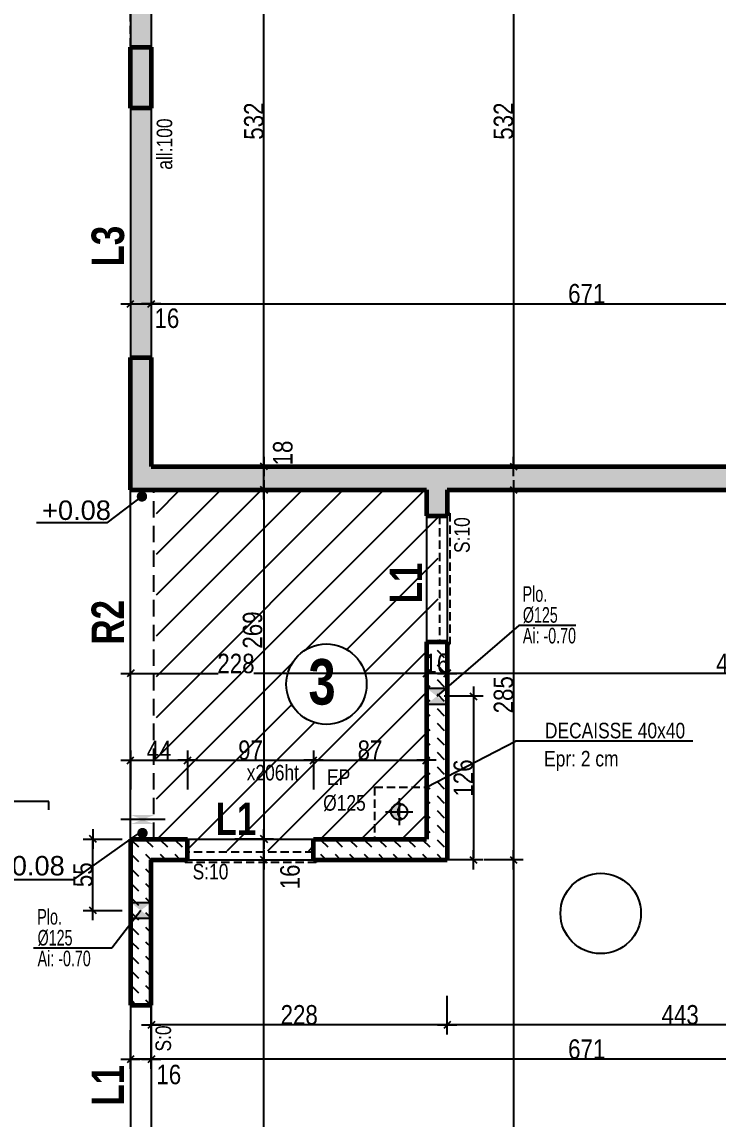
# Model space of a CAD drawing. Header units: centimetres. Extents: x 38820 to 82487, y -36363 to -12804.
# Drawn here: x 49108 to 49644, y -22449 to -21604 of the extents above; entities that cross this region are included whole.
import ezdxf
from ezdxf.enums import TextEntityAlignment as Align

# ---------------------------------------------------------------- set-up
doc = ezdxf.new("R2010")
doc.units = ezdxf.units.CM
doc.header["$LTSCALE"] = 0.5
doc.linetypes.add('CACHEX2', pattern=[19.05, 12.7, -6.35])
doc.layers.get('DEFPOINTS').update_dxf_attribs({"linetype": 'CONTINUOUS'})
for name, color, linetype in [('01_cote_gen', 4, 'CONTINUOUS'), ('01_linteaux', 2, 'CONTINUOUS'), ('01_murs_sup', 2, 'CACHEX2'), ('01_poch_BN', 9, 'CONTINUOUS'), ('01_resv', 32, 'CONTINUOUS'), ('01_texte', 230, 'CONTINUOUS'), ('AA_COTES', 2, 'CONTINUOUS')]:
    doc.layers.add(name, color=color, linetype=linetype)
doc.layers.add('01_murs_coup', color=5, linetype='CONTINUOUS', lineweight=60)
doc.styles.add('ARIAL', font='arial.ttf')
doc.styles.add('Arial Narrow', font='ARIALN.TTF')
doc.styles.add('impact', font='impact.ttf')
doc.styles.add('MATTE_TXT', font='arial.ttf')
doc.styles.add('STYLE2', font='ARIALN.TTF')
doc.dimstyles.new('JB50', dxfattribs={"dimscale": 0.1, "dimtxt": 150, "dimasz": 15, "dimexe": 0.1, "dimexo": 0.1, "dimgap": 0.09, "dimtad": 1, "dimdec": 1, "dimdsep": 46, "dimtxsty": 'STYLE2', "dimblk1": 'BOND_G', "dimblk2": 'BOND_D', "dimsah": 1, "dimcen": 1.5, "dimdle": 0.01, "dimse1": 1, "dimse2": 1, "dimclrd": 4, "dimclre": 2, "dimclrt": 6, "dimazin": 2, "dimtfac": 2.333333, "dimtdec": 1, "dimtix": 1, "dimtmove": 2, "dimatfit": 3, "dimldrblk": 'BOND_G', "dimfxl": 1, "dimtolj": 1, "dimtzin": 0, "dimarcsym": 0})

# ---------------------------------------------------------------- blocks, each defined once
blk = doc.blocks.new('BOND_G')
at = {"layer": 'AA_COTES', "color": 0}
for p, q in [((0, -5), (0, 15)), ((5, 0), (-5, 0)), ((1.77, 1.77), (-1.77, -1.77))]:
    blk.add_line(p, q, dxfattribs=at)
blk = doc.blocks.new('BOND_D')
at = {"layer": 'AA_COTES', "color": 0}
for p, q in [((5, 0), (-5, 0)), ((-1.77, -1.77), (1.77, 1.77)), ((0, 5), (0, -15))]:
    blk.add_line(p, q, dxfattribs=at)
blk = doc.blocks.new('*D1523')
at = {"layer": '01_cote_gen', "color": 4, "lineweight": -2, "transparency": 16777216}
blk.add_line((49877.14, -22402.95), (49209.11, -22402.95), dxfattribs=at)
at = {"layer": 'DEFPOINTS', "color": 0}
for p in [(49207.61, -22393.7), (49878.64, -22393.7), (49207.61, -22402.95)]:
    blk.add_point(p, dxfattribs=at)
at = {"layer": '01_cote_gen', "color": 4, "lineweight": -2, "transparency": 16777216, "xscale": 1.5, "yscale": 1.5, "zscale": 1.5, "rotation": 180}
blk.add_blockref('BOND_D', (49207.61, -22402.95), dxfattribs=at)
at = {"layer": '01_cote_gen', "color": 4, "lineweight": -2, "transparency": 16777216, "xscale": 1.5, "yscale": 1.5, "zscale": 1.5}
blk.add_blockref('BOND_G', (49878.64, -22402.95), dxfattribs=at)
at = {"layer": '01_cote_gen', "color": 6, "transparency": 16777216, "insert": (49543.12, -22395.28), "char_height": 15, "attachment_point": 5, "style": 'STYLE2'}
blk.add_mtext('\\A1;671', dxfattribs=at)
blk = doc.blocks.new('*D1524')
at = {"layer": '01_cote_gen', "color": 4, "lineweight": -2, "transparency": 16777216}
blk.add_line((49206.11, -22402.95), (49193.11, -22402.95), dxfattribs=at)
at = {"layer": 'DEFPOINTS', "color": 0}
for p in [(49191.61, -22402.95), (49191.61, -22423.08), (49207.61, -22423.08)]:
    blk.add_point(p, dxfattribs=at)
at = {"layer": '01_cote_gen', "color": 4, "lineweight": -2, "transparency": 16777216, "xscale": 1.5, "yscale": 1.5, "zscale": 1.5, "rotation": 180}
blk.add_blockref('BOND_D', (49191.61, -22402.95), dxfattribs=at)
at = {"layer": '01_cote_gen', "color": 4, "lineweight": -2, "transparency": 16777216, "xscale": 1.5, "yscale": 1.5, "zscale": 1.5}
blk.add_blockref('BOND_G', (49207.61, -22402.95), dxfattribs=at)
at = {"layer": '01_cote_gen', "color": 6, "transparency": 16777216, "insert": (49221.12, -22414.82), "char_height": 15, "attachment_point": 5, "style": 'STYLE2'}
blk.add_mtext('\\A1;16', dxfattribs=at)
blk = doc.blocks.new('*D1349')
at = {"layer": '01_cote_gen', "color": 4, "lineweight": -2, "transparency": 16777216}
blk.add_line((49294.39, -21962.82), (49294.39, -21947.82), dxfattribs=at)
at = {"layer": 'DEFPOINTS', "color": 0}
for p in [(49294.39, -21946.32), (49362.01, -21946.32), (49362.01, -21964.32)]:
    blk.add_point(p, dxfattribs=at)
at = {"layer": '01_cote_gen', "color": 4, "lineweight": -2, "transparency": 16777216, "xscale": 1.5, "yscale": 1.5, "zscale": 1.5}
for name, p, rotation in [('BOND_D', (49294.39, -21946.32), 90), ('BOND_G', (49294.39, -21964.32), 270)]:
    blk.add_blockref(name, p, dxfattribs=dict(at, rotation=rotation))
at = {"layer": '01_cote_gen', "color": 6, "transparency": 16777216, "insert": (49309.04, -21935.97), "char_height": 15, "attachment_point": 5, "rotation": 90, "style": 'STYLE2'}
blk.add_mtext('\\A1;18', dxfattribs=at)
blk = doc.blocks.new('*D1350')
at = {"layer": '01_cote_gen', "color": 4, "lineweight": -2, "transparency": 16777216}
blk.add_line((49294.39, -21944.82), (49294.39, -21415.82), dxfattribs=at)
at = {"layer": 'DEFPOINTS', "color": 0}
for p in [(49294.39, -21414.32), (49353.18, -21414.32), (49353.18, -21946.32)]:
    blk.add_point(p, dxfattribs=at)
at = {"layer": '01_cote_gen', "color": 4, "lineweight": -2, "transparency": 16777216, "xscale": 1.5, "yscale": 1.5, "zscale": 1.5}
for name, p, rotation in [('BOND_D', (49294.39, -21414.32), 90), ('BOND_G', (49294.39, -21946.32), 270)]:
    blk.add_blockref(name, p, dxfattribs=dict(at, rotation=rotation))
at = {"layer": '01_cote_gen', "color": 6, "transparency": 16777216, "insert": (49286.72, -21680.32), "char_height": 15, "attachment_point": 5, "rotation": 90, "style": 'STYLE2'}
blk.add_mtext('\\A1;532', dxfattribs=at)
blk = doc.blocks.new('*D1364')
at = {"layer": '01_cote_gen', "color": 4, "lineweight": -2, "transparency": 16777216}
blk.add_line((49193.11, -21821.02), (49206.11, -21821.02), dxfattribs=at)
at = {"layer": 'DEFPOINTS', "color": 0}
for p in [(49191.61, -21816.99), (49207.61, -21816.99), (49207.61, -21821.02)]:
    blk.add_point(p, dxfattribs=at)
at = {"layer": '01_cote_gen', "color": 4, "lineweight": -2, "transparency": 16777216, "xscale": 1.5, "yscale": 1.5, "zscale": 1.5, "rotation": 180}
blk.add_blockref('BOND_G', (49191.61, -21821.02), dxfattribs=at)
at = {"layer": '01_cote_gen', "color": 4, "lineweight": -2, "transparency": 16777216, "xscale": 1.5, "yscale": 1.5, "zscale": 1.5}
blk.add_blockref('BOND_D', (49207.61, -21821.02), dxfattribs=at)
at = {"layer": '01_cote_gen', "color": 6, "transparency": 16777216, "insert": (49219.66, -21832.25), "char_height": 15, "attachment_point": 5, "style": 'STYLE2'}
blk.add_mtext('\\A1;16', dxfattribs=at)
blk = doc.blocks.new('*D1365')
at = {"layer": '01_cote_gen', "color": 4, "lineweight": -2, "transparency": 16777216}
blk.add_line((49209.11, -21821.02), (49877.12, -21821.02), dxfattribs=at)
at = {"layer": 'DEFPOINTS', "color": 0}
for p in [(49878.62, -21821.02), (49878.62, -21825.2), (49207.61, -21858.49)]:
    blk.add_point(p, dxfattribs=at)
at = {"layer": '01_cote_gen', "color": 4, "lineweight": -2, "transparency": 16777216, "xscale": 1.5, "yscale": 1.5, "zscale": 1.5, "rotation": 180}
blk.add_blockref('BOND_G', (49207.61, -21821.02), dxfattribs=at)
at = {"layer": '01_cote_gen', "color": 4, "lineweight": -2, "transparency": 16777216, "xscale": 1.5, "yscale": 1.5, "zscale": 1.5}
blk.add_blockref('BOND_D', (49878.62, -21821.02), dxfattribs=at)
at = {"layer": '01_cote_gen', "color": 6, "transparency": 16777216, "insert": (49543.12, -21813.36), "char_height": 15, "attachment_point": 5, "style": 'STYLE2'}
blk.add_mtext('\\A1;671', dxfattribs=at)
blk = doc.blocks.new('*D1379')
at = {"layer": '01_cote_gen', "color": 4, "lineweight": -2, "ltscale": 2, "transparency": 16777216}
blk.add_line((48803.63, -21962.82), (48803.63, -21399.82), dxfattribs=at)
at = {"layer": 'DEFPOINTS', "color": 0, "ltscale": 2}
for p in [(48803.63, -21398.32), (49235.62, -21398.32), (49231.32, -21964.32)]:
    blk.add_point(p, dxfattribs=at)
at = {"layer": '01_cote_gen', "color": 4, "lineweight": -2, "ltscale": 2, "transparency": 16777216, "xscale": 1.5, "yscale": 1.5, "zscale": 1.5}
for name, p, rotation in [('BOND_D', (48803.63, -21398.32), 90), ('BOND_G', (48803.63, -21964.32), 270)]:
    blk.add_blockref(name, p, dxfattribs=dict(at, rotation=rotation))
at = {"layer": '01_cote_gen', "color": 6, "ltscale": 2, "transparency": 16777216, "insert": (48795.96, -21681.32), "char_height": 15, "attachment_point": 5, "rotation": 90, "style": 'STYLE2'}
blk.add_mtext('\\A1;566', dxfattribs=at)
blk = doc.blocks.new('*D1380')
at = {"layer": '01_cote_gen', "color": 4, "lineweight": -2, "ltscale": 2, "transparency": 16777216}
blk.add_line((48803.63, -22231.82), (48803.63, -21965.82), dxfattribs=at)
at = {"layer": 'DEFPOINTS', "color": 0, "ltscale": 2}
for p in [(48803.63, -21964.32), (49250.92, -21964.32), (49250.92, -22233.32)]:
    blk.add_point(p, dxfattribs=at)
at = {"layer": '01_cote_gen', "color": 4, "lineweight": -2, "ltscale": 2, "transparency": 16777216, "xscale": 1.5, "yscale": 1.5, "zscale": 1.5}
for name, p, rotation in [('BOND_D', (48803.63, -21964.32), 90), ('BOND_G', (48803.63, -22233.32), 270)]:
    blk.add_blockref(name, p, dxfattribs=dict(at, rotation=rotation))
at = {"layer": '01_cote_gen', "color": 6, "ltscale": 2, "transparency": 16777216, "insert": (48795.96, -22098.82), "char_height": 15, "attachment_point": 5, "rotation": 90, "style": 'STYLE2'}
blk.add_mtext('\\A1;269', dxfattribs=at)
blk = doc.blocks.new('*D1381')
at = {"layer": '01_cote_gen', "color": 4, "lineweight": -2, "ltscale": 2, "transparency": 16777216}
blk.add_line((48803.63, -22792.82), (48803.63, -22234.82), dxfattribs=at)
at = {"layer": 'DEFPOINTS', "color": 0, "ltscale": 2}
for p in [(48803.63, -22233.32), (49305.61, -22233.32), (49191.61, -22794.32)]:
    blk.add_point(p, dxfattribs=at)
at = {"layer": '01_cote_gen', "color": 4, "lineweight": -2, "ltscale": 2, "transparency": 16777216, "xscale": 1.5, "yscale": 1.5, "zscale": 1.5}
for name, p, rotation in [('BOND_D', (48803.63, -22233.32), 90), ('BOND_G', (48803.63, -22794.32), 270)]:
    blk.add_blockref(name, p, dxfattribs=dict(at, rotation=rotation))
at = {"layer": '01_cote_gen', "color": 6, "ltscale": 2, "transparency": 16777216, "insert": (48795.96, -22513.82), "char_height": 15, "attachment_point": 5, "rotation": 90, "style": 'STYLE2'}
blk.add_mtext('\\A1;561', dxfattribs=at)
blk = doc.blocks.new('*D1382')
at = {"layer": '01_cote_gen', "color": 4, "lineweight": -2, "ltscale": 2, "transparency": 16777216}
blk.add_line((48833.83, -21962.82), (48833.83, -21863.82), dxfattribs=at)
at = {"layer": 'DEFPOINTS', "color": 0, "ltscale": 2}
for p in [(48833.83, -21862.32), (49191.61, -21862.32), (49191.61, -21964.32)]:
    blk.add_point(p, dxfattribs=at)
at = {"layer": '01_cote_gen', "color": 4, "lineweight": -2, "ltscale": 2, "transparency": 16777216, "xscale": 1.5, "yscale": 1.5, "zscale": 1.5}
for name, p, rotation in [('BOND_D', (48833.83, -21862.32), 90), ('BOND_G', (48833.83, -21964.32), 270)]:
    blk.add_blockref(name, p, dxfattribs=dict(at, rotation=rotation))
at = {"layer": '01_cote_gen', "color": 6, "ltscale": 2, "transparency": 16777216, "insert": (48826.16, -21913.32), "char_height": 15, "attachment_point": 5, "rotation": 90, "style": 'STYLE2'}
blk.add_mtext('\\A1;102', dxfattribs=at)
blk = doc.blocks.new('*D1384')
at = {"layer": '01_cote_gen', "color": 4, "lineweight": -2, "ltscale": 2, "transparency": 16777216}
blk.add_line((48833.83, -21982.82), (48833.83, -21965.82), dxfattribs=at)
at = {"layer": 'DEFPOINTS', "color": 0, "ltscale": 2}
for p in [(48833.83, -21964.32), (49419.61, -21964.32), (49419.61, -21984.32)]:
    blk.add_point(p, dxfattribs=at)
at = {"layer": '01_cote_gen', "color": 4, "lineweight": -2, "ltscale": 2, "transparency": 16777216, "xscale": 1.5, "yscale": 1.5, "zscale": 1.5}
for name, p, rotation in [('BOND_D', (48833.83, -21964.32), 90), ('BOND_G', (48833.83, -21984.32), 270)]:
    blk.add_blockref(name, p, dxfattribs=dict(at, rotation=rotation))
at = {"layer": '01_cote_gen', "color": 6, "ltscale": 2, "transparency": 16777216, "insert": (48826.16, -21974.32), "char_height": 15, "attachment_point": 5, "rotation": 90, "style": 'STYLE2'}
blk.add_mtext('\\A1;20', dxfattribs=at)
blk = doc.blocks.new('*D1385')
at = {"layer": '01_cote_gen', "color": 4, "lineweight": -2, "ltscale": 2, "transparency": 16777216}
blk.add_line((48833.83, -22231.82), (48833.83, -22082.82), dxfattribs=at)
at = {"layer": 'DEFPOINTS', "color": 0, "ltscale": 2}
for p in [(48833.83, -22081.32), (49419.61, -22081.32), (49419.61, -22233.32)]:
    blk.add_point(p, dxfattribs=at)
at = {"layer": '01_cote_gen', "color": 4, "lineweight": -2, "ltscale": 2, "transparency": 16777216, "xscale": 1.5, "yscale": 1.5, "zscale": 1.5}
for name, p, rotation in [('BOND_D', (48833.83, -22081.32), 90), ('BOND_G', (48833.83, -22233.32), 270)]:
    blk.add_blockref(name, p, dxfattribs=dict(at, rotation=rotation))
at = {"layer": '01_cote_gen', "color": 6, "ltscale": 2, "transparency": 16777216, "insert": (48826.16, -22157.32), "char_height": 15, "attachment_point": 5, "rotation": 90, "style": 'STYLE2'}
blk.add_mtext('\\A1;152', dxfattribs=at)
blk = doc.blocks.new('*D1386')
at = {"layer": '01_cote_gen', "color": 4, "lineweight": -2, "ltscale": 2, "transparency": 16777216}
blk.add_line((48833.83, -22079.82), (48833.83, -21985.82), dxfattribs=at)
at = {"layer": 'DEFPOINTS', "color": 0, "ltscale": 2}
for p in [(48833.83, -21984.32), (49419.61, -21984.32), (49419.61, -22081.32)]:
    blk.add_point(p, dxfattribs=at)
at = {"layer": '01_cote_gen', "color": 4, "lineweight": -2, "ltscale": 2, "transparency": 16777216, "xscale": 1.5, "yscale": 1.5, "zscale": 1.5}
for name, p, rotation in [('BOND_D', (48833.83, -21984.32), 90), ('BOND_G', (48833.83, -22081.32), 270)]:
    blk.add_blockref(name, p, dxfattribs=dict(at, rotation=rotation))
at = {"layer": '01_cote_gen', "color": 6, "ltscale": 2, "transparency": 16777216, "insert": (48826.16, -22032.82), "char_height": 15, "attachment_point": 5, "rotation": 90, "style": 'STYLE2'}
blk.add_mtext('\\A1;97', dxfattribs=at)
blk = doc.blocks.new('*D1387')
at = {"layer": '01_cote_gen', "color": 4, "lineweight": -2, "ltscale": 2, "transparency": 16777216}
blk.add_line((48833.83, -22359.82), (48833.83, -22234.82), dxfattribs=at)
at = {"layer": 'DEFPOINTS', "color": 0, "ltscale": 2}
for p in [(48833.83, -22233.32), (49191.61, -22233.32), (49207.61, -22361.32)]:
    blk.add_point(p, dxfattribs=at)
at = {"layer": '01_cote_gen', "color": 4, "lineweight": -2, "ltscale": 2, "transparency": 16777216, "xscale": 1.5, "yscale": 1.5, "zscale": 1.5}
for name, p, rotation in [('BOND_D', (48833.83, -22233.32), 90), ('BOND_G', (48833.83, -22361.32), 270)]:
    blk.add_blockref(name, p, dxfattribs=dict(at, rotation=rotation))
at = {"layer": '01_cote_gen', "color": 6, "ltscale": 2, "transparency": 16777216, "insert": (48826.16, -22297.32), "char_height": 15, "attachment_point": 5, "rotation": 90, "style": 'STYLE2'}
blk.add_mtext('\\A1;128', dxfattribs=at)
blk = doc.blocks.new('*D1388')
at = {"layer": '01_cote_gen', "color": 4, "lineweight": -2, "ltscale": 2, "transparency": 16777216}
blk.add_line((48833.83, -22456.82), (48833.83, -22362.82), dxfattribs=at)
at = {"layer": 'DEFPOINTS', "color": 0, "ltscale": 2}
for p in [(48833.83, -22361.32), (49207.61, -22361.32), (49207.61, -22458.32)]:
    blk.add_point(p, dxfattribs=at)
at = {"layer": '01_cote_gen', "color": 4, "lineweight": -2, "ltscale": 2, "transparency": 16777216, "xscale": 1.5, "yscale": 1.5, "zscale": 1.5}
for name, p, rotation in [('BOND_D', (48833.83, -22361.32), 90), ('BOND_G', (48833.83, -22458.32), 270)]:
    blk.add_blockref(name, p, dxfattribs=dict(at, rotation=rotation))
at = {"layer": '01_cote_gen', "color": 6, "ltscale": 2, "transparency": 16777216, "insert": (48826.16, -22409.82), "char_height": 15, "attachment_point": 5, "rotation": 90, "style": 'STYLE2'}
blk.add_mtext('\\A1;97', dxfattribs=at)
blk = doc.blocks.new('*D1392')
at = {"layer": '01_cote_gen', "color": 4, "lineweight": -2, "ltscale": 2, "transparency": 16777216}
blk.add_line((49193.11, -22172.63), (49234.12, -22172.63), dxfattribs=at)
at = {"layer": 'DEFPOINTS', "color": 0, "ltscale": 2}
for p in [(49235.62, -22172.63), (49191.61, -22233.32), (49235.62, -22233.32)]:
    blk.add_point(p, dxfattribs=at)
at = {"layer": '01_cote_gen', "color": 4, "lineweight": -2, "ltscale": 2, "transparency": 16777216, "xscale": 1.5, "yscale": 1.5, "zscale": 1.5, "rotation": 180}
blk.add_blockref('BOND_G', (49191.61, -22172.63), dxfattribs=at)
at = {"layer": '01_cote_gen', "color": 4, "lineweight": -2, "ltscale": 2, "transparency": 16777216, "xscale": 1.5, "yscale": 1.5, "zscale": 1.5}
blk.add_blockref('BOND_D', (49235.62, -22172.63), dxfattribs=at)
at = {"layer": '01_cote_gen', "color": 6, "ltscale": 2, "transparency": 16777216, "insert": (49213.62, -22165.13), "char_height": 15, "attachment_point": 5, "style": 'STYLE2'}
blk.add_mtext('\\A1;44', dxfattribs=at)
blk = doc.blocks.new('*D1393')
at = {"layer": '01_cote_gen', "color": 4, "lineweight": -2, "ltscale": 2, "transparency": 16777216}
blk.add_line((49237.12, -22172.63), (49331.12, -22172.63), dxfattribs=at)
at = {"layer": 'DEFPOINTS', "color": 0, "ltscale": 2}
for p in [(49332.62, -22172.63), (49235.62, -22180.13), (49332.62, -22233.32)]:
    blk.add_point(p, dxfattribs=at)
at = {"layer": '01_cote_gen', "color": 4, "lineweight": -2, "ltscale": 2, "transparency": 16777216, "xscale": 1.5, "yscale": 1.5, "zscale": 1.5, "rotation": 180}
blk.add_blockref('BOND_G', (49235.62, -22172.63), dxfattribs=at)
at = {"layer": '01_cote_gen', "color": 4, "lineweight": -2, "ltscale": 2, "transparency": 16777216, "xscale": 1.5, "yscale": 1.5, "zscale": 1.5}
blk.add_blockref('BOND_D', (49332.62, -22172.63), dxfattribs=at)
at = {"layer": '01_cote_gen', "color": 6, "ltscale": 2, "transparency": 16777216, "insert": (49284.12, -22164.97), "char_height": 15, "attachment_point": 5, "style": 'STYLE2'}
blk.add_mtext('\\A1;97', dxfattribs=at)
blk = doc.blocks.new('*D1394')
at = {"layer": '01_cote_gen', "color": 4, "lineweight": -2, "ltscale": 2, "transparency": 16777216}
blk.add_line((49334.12, -22172.63), (49418.11, -22172.63), dxfattribs=at)
at = {"layer": 'DEFPOINTS', "color": 0, "ltscale": 2}
for p in [(49419.61, -22172.63), (49419.61, -22179.7), (49332.62, -22188.06)]:
    blk.add_point(p, dxfattribs=at)
at = {"layer": '01_cote_gen', "color": 4, "lineweight": -2, "ltscale": 2, "transparency": 16777216, "xscale": 1.5, "yscale": 1.5, "zscale": 1.5, "rotation": 180}
blk.add_blockref('BOND_G', (49332.62, -22172.63), dxfattribs=at)
at = {"layer": '01_cote_gen', "color": 4, "lineweight": -2, "ltscale": 2, "transparency": 16777216, "xscale": 1.5, "yscale": 1.5, "zscale": 1.5}
blk.add_blockref('BOND_D', (49419.61, -22172.63), dxfattribs=at)
at = {"layer": '01_cote_gen', "color": 6, "ltscale": 2, "transparency": 16777216, "insert": (49376.12, -22164.97), "char_height": 15, "attachment_point": 5, "style": 'STYLE2'}
blk.add_mtext('\\A1;87', dxfattribs=at)
blk = doc.blocks.new('*D1395')
at = {"layer": '01_cote_gen', "color": 4, "lineweight": -2, "ltscale": 2, "transparency": 16777216}
blk.add_line((49877.15, -22105.73), (49437.11, -22105.73), dxfattribs=at)
at = {"layer": 'DEFPOINTS', "color": 0, "ltscale": 2}
for p in [(49878.65, -22065.5), (49435.61, -22104.56), (49435.61, -22105.73)]:
    blk.add_point(p, dxfattribs=at)
at = {"layer": '01_cote_gen', "color": 4, "lineweight": -2, "ltscale": 2, "transparency": 16777216, "xscale": 1.5, "yscale": 1.5, "zscale": 1.5, "rotation": 180}
blk.add_blockref('BOND_D', (49435.61, -22105.73), dxfattribs=at)
at = {"layer": '01_cote_gen', "color": 4, "lineweight": -2, "ltscale": 2, "transparency": 16777216, "xscale": 1.5, "yscale": 1.5, "zscale": 1.5}
blk.add_blockref('BOND_G', (49878.65, -22105.73), dxfattribs=at)
at = {"layer": '01_cote_gen', "color": 6, "ltscale": 2, "transparency": 16777216, "insert": (49657.13, -22098.06), "char_height": 15, "attachment_point": 5, "style": 'STYLE2'}
blk.add_mtext('\\A1;443', dxfattribs=at)
blk = doc.blocks.new('*D1396')
at = {"layer": '01_cote_gen', "color": 4, "lineweight": -2, "ltscale": 2, "transparency": 16777216}
for p, q in [((49418.14, -22105.73), (49416.64, -22105.73)), ((49435.64, -22105.73), (49419.64, -22105.73)), ((49437.14, -22105.73), (49438.64, -22105.73))]:
    blk.add_line(p, q, dxfattribs=at)
at = {"layer": 'DEFPOINTS', "color": 0, "ltscale": 2}
for p in [(49419.64, -22105.73), (49419.64, -22120.91), (49435.64, -22131.19)]:
    blk.add_point(p, dxfattribs=at)
at = {"layer": '01_cote_gen', "color": 4, "lineweight": -2, "ltscale": 2, "transparency": 16777216, "xscale": 1.5, "yscale": 1.5, "zscale": 1.5}
blk.add_blockref('BOND_D', (49419.64, -22105.73), dxfattribs=at)
at = {"layer": '01_cote_gen', "color": 4, "lineweight": -2, "ltscale": 2, "transparency": 16777216, "xscale": 1.5, "yscale": 1.5, "zscale": 1.5, "rotation": 180}
blk.add_blockref('BOND_G', (49435.64, -22105.73), dxfattribs=at)
at = {"layer": '01_cote_gen', "color": 6, "ltscale": 2, "transparency": 16777216, "insert": (49427.64, -22098.06), "char_height": 15, "attachment_point": 5, "style": 'STYLE2'}
blk.add_mtext('\\A1;16', dxfattribs=at)
blk = doc.blocks.new('*D1397')
at = {"layer": '01_cote_gen', "color": 4, "lineweight": -2, "ltscale": 2, "transparency": 16777216}
for p, q in [((49193.21, -22105.73), (49259.16, -22105.73)), ((49418.25, -22105.73), (49286.59, -22105.73))]:
    blk.add_line(p, q, dxfattribs=at)
at = {"layer": 'DEFPOINTS', "color": 0, "ltscale": 2}
for p in [(49191.71, -22105.73), (49191.71, -22113.23), (49419.75, -22128.13)]:
    blk.add_point(p, dxfattribs=at)
at = {"layer": '01_cote_gen', "color": 4, "lineweight": -2, "ltscale": 2, "transparency": 16777216, "xscale": 1.5, "yscale": 1.5, "zscale": 1.5, "rotation": 180}
blk.add_blockref('BOND_D', (49191.71, -22105.73), dxfattribs=at)
at = {"layer": '01_cote_gen', "color": 4, "lineweight": -2, "ltscale": 2, "transparency": 16777216, "xscale": 1.5, "yscale": 1.5, "zscale": 1.5}
blk.add_blockref('BOND_G', (49419.75, -22105.73), dxfattribs=at)
at = {"layer": '01_cote_gen', "color": 6, "ltscale": 2, "transparency": 16777216, "insert": (49272.88, -22098.19), "char_height": 15, "attachment_point": 5, "style": 'STYLE2'}
blk.add_mtext('\\A1;228', dxfattribs=at)
blk = doc.blocks.new('*D1405')
at = {"layer": '01_cote_gen', "color": 4, "lineweight": -2, "ltscale": 2, "transparency": 16777216}
blk.add_line((49486.72, -21415.82), (49486.72, -21944.82), dxfattribs=at)
at = {"layer": 'DEFPOINTS', "color": 0, "ltscale": 2}
for p in [(49435.61, -21414.32), (49463.62, -21946.32), (49486.72, -21946.32)]:
    blk.add_point(p, dxfattribs=at)
at = {"layer": '01_cote_gen', "color": 4, "lineweight": -2, "ltscale": 2, "transparency": 16777216, "xscale": 1.5, "yscale": 1.5, "zscale": 1.5}
for name, p, rotation in [('BOND_G', (49486.72, -21414.32), 90), ('BOND_D', (49486.72, -21946.32), 270)]:
    blk.add_blockref(name, p, dxfattribs=dict(at, rotation=rotation))
at = {"layer": '01_cote_gen', "color": 6, "ltscale": 2, "transparency": 16777216, "insert": (49479.05, -21680.32), "char_height": 15, "attachment_point": 5, "rotation": 90, "style": 'STYLE2'}
blk.add_mtext('\\A1;532', dxfattribs=at)
blk = doc.blocks.new('*D1406')
at = {"layer": '01_cote_gen', "color": 4, "lineweight": -2, "ltscale": 2, "transparency": 16777216}
blk.add_line((49486.72, -21965.82), (49486.72, -22247.82), dxfattribs=at)
at = {"layer": 'DEFPOINTS', "color": 0, "ltscale": 2}
for p in [(49519.81, -21964.32), (49435.61, -22249.32), (49486.72, -22249.32)]:
    blk.add_point(p, dxfattribs=at)
at = {"layer": '01_cote_gen', "color": 4, "lineweight": -2, "ltscale": 2, "transparency": 16777216, "xscale": 1.5, "yscale": 1.5, "zscale": 1.5}
for name, p, rotation in [('BOND_G', (49486.72, -21964.32), 90), ('BOND_D', (49486.72, -22249.32), 270)]:
    blk.add_blockref(name, p, dxfattribs=dict(at, rotation=rotation))
at = {"layer": '01_cote_gen', "color": 6, "ltscale": 2, "transparency": 16777216, "insert": (49479.05, -22122.19), "char_height": 15, "attachment_point": 5, "rotation": 90, "style": 'STYLE2'}
blk.add_mtext('\\A1;285', dxfattribs=at)
blk = doc.blocks.new('*D1407')
at = {"layer": '01_cote_gen', "color": 4, "lineweight": -2, "ltscale": 2, "transparency": 16777216}
blk.add_line((49486.72, -22250.82), (49486.72, -22774.85), dxfattribs=at)
at = {"layer": 'DEFPOINTS', "color": 0, "ltscale": 2}
for p in [(49435.61, -22249.32), (49449.1, -22776.35), (49486.72, -22776.35)]:
    blk.add_point(p, dxfattribs=at)
at = {"layer": '01_cote_gen', "color": 4, "lineweight": -2, "ltscale": 2, "transparency": 16777216, "xscale": 1.5, "yscale": 1.5, "zscale": 1.5}
for name, p, rotation in [('BOND_G', (49486.72, -22249.32), 90), ('BOND_D', (49486.72, -22776.35), 270)]:
    blk.add_blockref(name, p, dxfattribs=dict(at, rotation=rotation))
at = {"layer": '01_cote_gen', "color": 6, "ltscale": 2, "transparency": 16777216, "insert": (49479.05, -22512.84), "char_height": 15, "attachment_point": 5, "rotation": 90, "style": 'STYLE2'}
blk.add_mtext('\\A1;527', dxfattribs=at)
blk = doc.blocks.new('*D1437')
at = {"layer": '01_cote_gen', "color": 4, "lineweight": -2, "ltscale": 2, "transparency": 16777216}
blk.add_line((49294.39, -21965.82), (49294.39, -22231.82), dxfattribs=at)
at = {"layer": 'DEFPOINTS', "color": 0, "ltscale": 2}
for p in [(49334.73, -21964.32), (49294.39, -22233.32), (49317.23, -22233.32)]:
    blk.add_point(p, dxfattribs=at)
at = {"layer": '01_cote_gen', "color": 4, "lineweight": -2, "ltscale": 2, "transparency": 16777216, "xscale": 1.5, "yscale": 1.5, "zscale": 1.5}
for name, p, rotation in [('BOND_G', (49294.39, -21964.32), 90), ('BOND_D', (49294.39, -22233.32), 270)]:
    blk.add_blockref(name, p, dxfattribs=dict(at, rotation=rotation))
at = {"layer": '01_cote_gen', "color": 6, "ltscale": 2, "transparency": 16777216, "insert": (49285.72, -22072.32), "char_height": 15, "attachment_point": 5, "rotation": 90, "style": 'STYLE2'}
blk.add_mtext('\\A1;269', dxfattribs=at)
blk = doc.blocks.new('*D1438')
at = {"layer": '01_cote_gen', "color": 4, "lineweight": -2, "ltscale": 2, "transparency": 16777216}
blk.add_line((49294.39, -22247.82), (49294.39, -22234.82), dxfattribs=at)
at = {"layer": 'DEFPOINTS', "color": 0, "ltscale": 2}
for p in [(49294.39, -22233.32), (49312.23, -22233.32), (49312.23, -22249.32)]:
    blk.add_point(p, dxfattribs=at)
at = {"layer": '01_cote_gen', "color": 4, "lineweight": -2, "ltscale": 2, "transparency": 16777216, "xscale": 1.5, "yscale": 1.5, "zscale": 1.5}
for name, p, rotation in [('BOND_D', (49294.39, -22233.32), 90), ('BOND_G', (49294.39, -22249.32), 270)]:
    blk.add_blockref(name, p, dxfattribs=dict(at, rotation=rotation))
at = {"layer": '01_cote_gen', "color": 6, "ltscale": 2, "transparency": 16777216, "insert": (49314.56, -22262.5), "char_height": 15, "attachment_point": 5, "rotation": 90, "style": 'STYLE2'}
blk.add_mtext('\\A1;16', dxfattribs=at)
blk = doc.blocks.new('*D1439')
at = {"layer": '01_cote_gen', "color": 4, "lineweight": -2, "ltscale": 2, "transparency": 16777216}
blk.add_line((49294.39, -22774.85), (49294.39, -22250.82), dxfattribs=at)
at = {"layer": 'DEFPOINTS', "color": 0, "ltscale": 2}
for p in [(49294.39, -22249.32), (49357.79, -22249.32), (49357.79, -22776.35)]:
    blk.add_point(p, dxfattribs=at)
at = {"layer": '01_cote_gen', "color": 4, "lineweight": -2, "ltscale": 2, "transparency": 16777216, "xscale": 1.5, "yscale": 1.5, "zscale": 1.5}
for name, p, rotation in [('BOND_D', (49294.39, -22249.32), 90), ('BOND_G', (49294.39, -22776.35), 270)]:
    blk.add_blockref(name, p, dxfattribs=dict(at, rotation=rotation))
at = {"layer": '01_cote_gen', "color": 6, "ltscale": 2, "transparency": 16777216, "insert": (49286.72, -22512.83), "char_height": 15, "attachment_point": 5, "rotation": 90, "style": 'STYLE2'}
blk.add_mtext('\\A1;527', dxfattribs=at)
blk = doc.blocks.new('*D1440')
at = {"layer": '01_cote_gen', "color": 4, "lineweight": -2, "ltscale": 2, "transparency": 16777216}
blk.add_line((49877.13, -22376.5), (49437.11, -22376.5), dxfattribs=at)
at = {"layer": 'DEFPOINTS', "color": 0, "ltscale": 2}
for p in [(49435.61, -22249.32), (49878.63, -22336.5), (49435.61, -22376.5)]:
    blk.add_point(p, dxfattribs=at)
at = {"layer": '01_cote_gen', "color": 4, "lineweight": -2, "ltscale": 2, "transparency": 16777216, "xscale": 1.5, "yscale": 1.5, "zscale": 1.5, "rotation": 180}
blk.add_blockref('BOND_D', (49435.61, -22376.5), dxfattribs=at)
at = {"layer": '01_cote_gen', "color": 4, "lineweight": -2, "ltscale": 2, "transparency": 16777216, "xscale": 1.5, "yscale": 1.5, "zscale": 1.5}
blk.add_blockref('BOND_G', (49878.63, -22376.5), dxfattribs=at)
at = {"layer": '01_cote_gen', "color": 6, "ltscale": 2, "transparency": 16777216, "insert": (49615.12, -22368.83), "char_height": 15, "attachment_point": 5, "style": 'STYLE2'}
blk.add_mtext('\\A1;443', dxfattribs=at)
blk = doc.blocks.new('*D1441')
at = {"layer": '01_cote_gen', "color": 4, "lineweight": -2, "ltscale": 2, "transparency": 16777216}
blk.add_line((49434.11, -22376.5), (49209.11, -22376.5), dxfattribs=at)
at = {"layer": 'DEFPOINTS', "color": 0, "ltscale": 2}
for p in [(49207.61, -22249.32), (49435.61, -22249.32), (49207.61, -22376.5)]:
    blk.add_point(p, dxfattribs=at)
at = {"layer": '01_cote_gen', "color": 4, "lineweight": -2, "ltscale": 2, "transparency": 16777216, "xscale": 1.5, "yscale": 1.5, "zscale": 1.5, "rotation": 180}
blk.add_blockref('BOND_D', (49207.61, -22376.5), dxfattribs=at)
at = {"layer": '01_cote_gen', "color": 4, "lineweight": -2, "ltscale": 2, "transparency": 16777216, "xscale": 1.5, "yscale": 1.5, "zscale": 1.5}
blk.add_blockref('BOND_G', (49435.61, -22376.5), dxfattribs=at)
at = {"layer": '01_cote_gen', "color": 6, "ltscale": 2, "transparency": 16777216, "insert": (49321.61, -22368.83), "char_height": 15, "attachment_point": 5, "style": 'STYLE2'}
blk.add_mtext('\\A1;228', dxfattribs=at)
blk = doc.blocks.new('*D1796')
at = {"layer": '01_resv', "color": 4, "lineweight": -2, "transparency": 16777216}
blk.add_line((49162.71, -22286.85), (49162.71, -22234.82), dxfattribs=at)
at = {"layer": 'DEFPOINTS', "color": 0}
for p in [(49162.71, -22233.32), (49213.62, -22233.32), (49199.61, -22288.35)]:
    blk.add_point(p, dxfattribs=at)
at = {"layer": '01_resv', "color": 4, "lineweight": -2, "transparency": 16777216, "xscale": 1.5, "yscale": 1.5, "zscale": 1.5}
for name, p, rotation in [('BOND_D', (49162.71, -22233.32), 90), ('BOND_G', (49162.71, -22288.35), 270)]:
    blk.add_blockref(name, p, dxfattribs=dict(at, rotation=rotation))
at = {"layer": '01_resv', "color": 6, "transparency": 16777216, "insert": (49155.07, -22260.84), "char_height": 15, "attachment_point": 5, "rotation": 90, "style": 'STYLE2'}
blk.add_mtext('\\A1;55', dxfattribs=at)
blk = doc.blocks.new('*D1797')
at = {"layer": '01_resv', "color": 4, "lineweight": -2, "transparency": 16777216}
blk.add_line((49455.76, -22124.83), (49455.76, -22247.82), dxfattribs=at)
at = {"layer": 'DEFPOINTS', "color": 0}
for p in [(49427.66, -22123.33), (49435.61, -22249.32), (49455.76, -22249.32)]:
    blk.add_point(p, dxfattribs=at)
at = {"layer": '01_resv', "color": 4, "lineweight": -2, "transparency": 16777216, "xscale": 1.5, "yscale": 1.5, "zscale": 1.5}
for name, p, rotation in [('BOND_G', (49455.76, -22123.33), 90), ('BOND_D', (49455.76, -22249.32), 270)]:
    blk.add_blockref(name, p, dxfattribs=dict(at, rotation=rotation))
at = {"layer": '01_resv', "color": 6, "transparency": 16777216, "insert": (49448.09, -22186.32), "char_height": 15, "attachment_point": 5, "rotation": 90, "style": 'STYLE2'}
blk.add_mtext('\\A1;126', dxfattribs=at)

msp = doc.modelspace()

# ---------------------------------------------------------------- hatches: boundary and pattern name
at = {"layer": '01_murs_sup'}
h = msp.add_hatch(dxfattribs=at)
h.set_pattern_fill('DASH', color=256, scale=2.5, angle=45)
h.set_pattern_definition([(45, (-18726.4956, -4683.299), (9e-16, 11.22532015), [7.9375, -7.9375])])
h.paths.add_polyline_path([(49207.612, -20745.333), (49245.611, -20745.333), (49245.611, -20729.333), (49191.611, -20729.333), (49191.614, -20924.317), (49207.614, -20924.317)])
h.paths.add_polyline_path([(49207.614, -21021.317), (49191.614, -21021.317), (49191.614, -21348.324), (49191.614, -21540.324), (49191.614, -21670.324), (49191.614, -21862.324), (49191.614, -21964.323), (49419.614, -21964.323), (49419.614, -21984.323), (49435.614, -21984.323), (49435.614, -21964.323), (49878.658, -21964.323), (49878.626, -22417.395), (49896.618, -22417.395), (49896.618, -21700.328), (49878.618, -21700.328), (49878.618, -21946.323), (49207.614, -21946.323), (49207.614, -21862.324), (49207.614, -21670.324), (49207.614, -21540.324), (49207.614, -21348.324)])
h = msp.add_hatch(dxfattribs=at)
h.set_pattern_fill('DASH', color=256, scale=2.5, angle=135)
h.set_pattern_definition([(135, (-18726.4956, -4683.299), (-11.22532015, 9e-16), [7.9375, -7.9375])])
h.paths.add_polyline_path([(49435.614, -22081.323), (49419.614, -22081.323), (49419.614, -22233.323), (49332.618, -22233.323), (49332.618, -22249.323), (49435.614, -22249.323)])
h.paths.add_polyline_path([(49235.618, -22233.323), (49191.614, -22233.323), (49191.614, -22361.323), (49207.614, -22361.323), (49207.614, -22249.323), (49235.618, -22249.323)])
at = {"layer": '01_poch_BN'}
h = msp.add_hatch(dxfattribs=at)
h.set_pattern_fill('ANSI31', color=256, scale=7)
h.set_pattern_definition([(45, (8303.729, 16221.226), (-15.715448, 15.715448), [])])
h.paths.add_polyline_path([(49428.614, -21984.323), (49419.614, -21984.323), (49419.614, -21964.323), (49211.614, -21964.323), (49211.614, -21988.319), (49211.614, -22088.316), (49211.614, -22233.323), (49235.618, -22233.323), (49235.618, -22242.323), (49332.618, -22242.323), (49332.618, -22233.323), (49417.639, -22233.323), (49417.639, -22231.323), (49419.614, -22231.323), (49419.614, -22081.323), (49428.614, -22081.323)])
h.paths.add_polyline_path([(49373.538, -22114.063, -1), (49311.577, -22114.063, -1)], flags=16)
h.paths.add_polyline_path([(49319.189, -22138.599), (49359.247, -22138.599), (49359.247, -22085.094), (49319.189, -22085.094)], flags=24)
h.paths.add_polyline_path([(49233.627, -22013.52), (49233.627, -21987.185), (49215.013, -21987.185), (49215.013, -22013.52)], flags=24)
at = {"layer": '01_resv'}
h = msp.add_hatch(color=256, dxfattribs=at)
h.dxf.hatch_style = 1
h.paths.add_polyline_path([(49398.614, -22208.352), (49398.614, -22206.073, 0.4142136), (49392.364, -22212.323), (49397.398, -22212.323, -0.1576655)])
h.paths.add_polyline_path([(49400.684, -22206.426, 0.0845961), (49398.614, -22206.073), (49398.614, -22208.352, -0.1059378)])
h.paths.add_polyline_path([(49397.398, -22212.323), (49392.364, -22212.323, 0.4142136), (49398.614, -22218.573), (49398.614, -22216.086, -0.149802)])
h.paths.add_polyline_path([(49398.614, -22216.086), (49398.614, -22218.573, 0.0940426), (49400.904, -22218.138, -0.1154243)])

# ---------------------------------------------------------------- linework, layer by layer
at = {"layer": '01_linteaux'}
for p, q in [((49191.614, -21526.322), (49191.614, -21623.322)), ((49207.614, -21526.322), (49207.614, -21623.322)), ((49191.614, -21670.324), (49191.614, -21862.324)), ((49207.614, -21670.324), (49207.614, -21862.324)), ((49191.614, -22233.323), (49191.614, -21964.323)), ((49419.614, -21984.323), (49419.614, -22081.323)), ((49435.614, -21984.323), (49435.614, -22081.323)), ((49235.618, -22233.323), (49332.618, -22233.323)), ((49235.618, -22249.323), (49332.618, -22249.323)), ((49191.614, -22361.323), (49191.614, -22458.323)), ((49207.614, -22361.323), (49207.614, -22458.323))]:
    msp.add_line(p, q, dxfattribs=at)
at = {"layer": '01_linteaux', "linetype": 'CACHEX2', "ltscale": 2}
msp.add_line((49209.614, -22233.323), (49209.614, -21964.323), dxfattribs=at)
at = {"layer": '01_murs_coup'}
for p, q in [((49191.614, -21623.322), (49207.614, -21623.322)), ((49191.614, -21670.324), (49191.614, -21623.322)), ((49207.614, -21623.322), (49207.614, -21670.324)), ((49207.614, -21670.324), (49191.614, -21670.324)), ((49191.614, -21964.323), (49191.614, -21862.324)), ((49191.614, -21862.324), (49207.614, -21862.324)), ((49207.614, -21862.324), (49207.614, -21946.323)), ((49207.614, -21946.323), (49878.618, -21946.323)), ((49191.614, -21964.323), (49419.614, -21964.323)), ((49419.614, -21964.323), (49419.614, -21984.323)), ((49435.614, -21964.323), (49878.658, -21964.323)), ((49435.614, -21964.323), (49435.614, -21984.323)), ((49419.614, -21984.323), (49435.614, -21984.323)), ((49419.614, -22081.323), (49435.614, -22081.323)), ((49419.614, -22081.323), (49419.614, -22233.323)), ((49435.614, -22081.323), (49435.614, -22249.323)), ((49191.614, -22233.323), (49235.618, -22233.323)), ((49191.614, -22233.323), (49191.614, -22361.323)), ((49235.618, -22249.323), (49235.618, -22233.323)), ((49332.618, -22233.323), (49419.614, -22233.323)), ((49332.618, -22249.323), (49332.618, -22233.323)), ((49207.614, -22249.323), (49235.618, -22249.323)), ((49207.614, -22361.323), (49207.614, -22249.323)), ((49332.618, -22249.323), (49435.614, -22249.323)), ((49191.614, -22361.323), (49207.614, -22361.323))]:
    msp.add_line(p, q, dxfattribs=at)
at = {"layer": '01_murs_sup'}
for p, q in [((49191.614, -21670.324), (49191.614, -21540.324)), ((49207.614, -21540.324), (49207.614, -21670.324)), ((49191.614, -21670.324), (49191.614, -21862.324)), ((49207.614, -21670.324), (49207.614, -21862.324)), ((49191.614, -21964.323), (49191.614, -21862.324)), ((49207.614, -21862.324), (49207.614, -21946.323)), ((49207.614, -21946.323), (49878.618, -21946.323)), ((49191.614, -21964.323), (49419.614, -21964.323)), ((49419.614, -21964.323), (49419.614, -21984.323)), ((49435.614, -21964.323), (49878.658, -21964.323)), ((49435.614, -21964.323), (49435.614, -21984.323)), ((49419.614, -21984.323), (49435.614, -21984.323)), ((49429.614, -21984.323), (49429.614, -22081.323)), ((49435.614, -21982.323), (49437.614, -21982.323)), ((49437.614, -21982.323), (49437.614, -22083.323)), ((49419.614, -22081.323), (49435.614, -22081.323)), ((49419.614, -22081.323), (49419.614, -22233.323)), ((49435.614, -22081.323), (49435.614, -22249.323)), ((49435.614, -22083.323), (49437.614, -22083.323)), ((49379.614, -22193.323), (49419.614, -22193.323)), ((49379.614, -22193.323), (49379.614, -22233.323)), ((49191.614, -22233.323), (49235.618, -22233.323)), ((49191.614, -22233.323), (49191.614, -22361.323)), ((49235.618, -22249.323), (49235.618, -22233.323)), ((49332.618, -22233.323), (49419.614, -22233.323)), ((49332.618, -22249.323), (49332.618, -22233.323)), ((49332.618, -22243.323), (49235.618, -22243.323)), ((49207.614, -22249.323), (49235.618, -22249.323)), ((49207.614, -22361.323), (49207.614, -22249.323)), ((49233.618, -22249.323), (49233.618, -22251.323)), ((49334.618, -22251.323), (49233.618, -22251.323)), ((49332.618, -22249.323), (49435.614, -22249.323)), ((49334.618, -22249.323), (49334.618, -22251.323)), ((49191.614, -22361.323), (49207.614, -22361.323)), ((49191.614, -22361.323), (49191.614, -22458.323)), ((49207.614, -22361.323), (49207.614, -22458.323))]:
    msp.add_line(p, q, dxfattribs=at)
at = {"layer": '01_resv'}
for p, q in [((49419.657, -22117.077), (49435.657, -22117.076)), ((49419.658, -22129.576), (49419.658, -22117.077)), ((49435.657, -22117.076), (49435.657, -22129.575)), ((49435.657, -22129.575), (49419.658, -22129.576)), ((49398.614, -22201.883), (49398.614, -22222.762)), ((49388.175, -22212.323), (49409.054, -22212.323)), ((49388.175, -22212.323), (49406.88, -22212.323)), ((49218.434, -22218.323), (49184.303, -22218.323)), ((49191.614, -22282.104), (49207.614, -22282.103)), ((49191.615, -22294.604), (49191.614, -22282.104)), ((49207.614, -22282.103), (49207.615, -22294.603)), ((49207.615, -22294.603), (49191.615, -22294.604))]:
    msp.add_line(p, q, dxfattribs=at)
msp.add_circle((49398.614, -22212.323), 6.25, dxfattribs=at)
msp.add_arc((49404.145, -22212.219), 6.749, 120.852104, 241.295723, dxfattribs=at)
for points in [[(49419.658, -22117.077), (49435.657, -22117.076), (49435.657, -22129.575), (49419.659, -22129.576)], [(49191.958, -22214.823), (49209.958, -22214.823), (49209.958, -22221.823), (49191.958, -22221.823)], [(49191.614, -22282.104), (49207.614, -22282.103), (49207.615, -22294.603), (49191.615, -22294.604)]]:
    msp.add_solid(points, dxfattribs=at)
at = {"layer": '01_texte'}
for p, q in [((49173.528, -21989.682), (49200.447, -21969.425)), ((49173.528, -21989.682), (49119.257, -21989.682)), ((49490.735, -22068.835), (49427.658, -22123.326)), ((49534.765, -22068.835), (49490.735, -22068.835)), ((49419.614, -22193.323), (49488.278, -22157.93)), ((49624.854, -22157.93), (49488.278, -22157.93)), ((49128.773, -22204.511), (49017.812, -22204.511)), ((49128.773, -22210.823), (49128.773, -22204.511)), ((49147.973, -22264.553), (49201.194, -22226.697)), ((49084.773, -22264.553), (49147.973, -22264.553)), ((49199.615, -22288.353), (49177.178, -22317.51)), ((49177.178, -22317.51), (49116.873, -22317.51))]:
    msp.add_line(p, q, dxfattribs=at)
at = {"layer": '01_texte', "const_width": 4}
for points in [[(49198.447, -21969.425, 1), (49202.447, -21969.425, 1)], [(49198.856, -22228.75, 1), (49202.856, -22228.75, 1)]]:
    msp.add_lwpolyline(points, format="xyb", close=True, dxfattribs=at)
at = {"layer": '01_texte'}
for centre in [(49342.558, -22114.063), (49553.889, -22290.64)]:
    msp.add_circle(centre, 30.98, dxfattribs=at)

# ---------------------------------------------------------------- texts
at = {"layer": '01_texte', "style": 'MATTE_TXT', "width": 0.8}
for s, p in [('all:100', (49227.407, -21698.015)), ('S:10', (49456.59, -21999.218)), ('S:0', (49226.474, -22386.979))]:
    msp.add_text(s, height=12, rotation=90, dxfattribs=at).set_placement(p, align=Align.BOTTOM_CENTER)
at = {"layer": '01_texte', "style": 'impact'}
for s, p in [('L3 ', (49194.119, -21772.857)), ('L1', (49423.786, -22036.098)), ('R2', (49194.119, -22066.342)), ('L1', (49194.119, -22422.961))]:
    msp.add_text(s, height=25, rotation=90, dxfattribs=at).set_placement(p, align=Align.BOTTOM_CENTER)
at = {"layer": '01_texte', "style": 'ARIAL'}
for p in [(49123.508, -21987.522), (49087.946, -22261.372)]:
    msp.add_text('+0.08', height=15, dxfattribs=at).set_placement(p)
at = {"layer": '01_texte', "width": 0.8}
for s, style, p in [('Plo.', 'Arial Narrow', (49493.697, -22050.555)), ('%%C125', 'Arial Narrow', (49493.902, -22066.675)), ('Ai: -0.70', 'Arial Narrow', (49493.902, -22082.65)), ('DECAISSE 40x40', 'MATTE_TXT', (49510.878, -22155.77)), ('Epr: 2 cm', 'MATTE_TXT', (49510.249, -22177.42)), ('EP', 'MATTE_TXT', (49343.064, -22191.654)), ('%%C125', 'MATTE_TXT', (49340.056, -22211.493)), ('Plo.', 'Arial Narrow', (49119.834, -22299.23)), ('%%C125', 'Arial Narrow', (49120.04, -22315.351)), ('Ai: -0.70', 'Arial Narrow', (49120.04, -22331.326))]:
    msp.add_text(s, height=12, dxfattribs=dict(at, style=style)).set_placement(p)
at = {"layer": '01_texte', "style": 'impact'}
msp.add_text('3', height=35, dxfattribs=at).set_placement((49339.218, -22112.181), align=Align.MIDDLE_CENTER)
at = {"layer": '01_texte', "style": 'MATTE_TXT', "width": 0.8}
for s, p in [('x206ht', (49301.285, -22191.804)), ('S:10', (49253.269, -22267.991))]:
    msp.add_text(s, height=12, dxfattribs=at).set_placement(p, align=Align.BOTTOM_CENTER)
at = {"layer": '01_texte', "style": 'impact'}
msp.add_text('L1', height=25, dxfattribs=at).set_placement((49272.818, -22237.824), align=Align.BOTTOM_CENTER)

# ---------------------------------------------------------------- dimensions: what is measured, and where the dimension line sits
at = {"layer": '01_cote_gen', "ltscale": 2}
for base, p1, p2, picture, middle in [((48803.631, -21398.322), (49231.319, -21964.323), (49235.618, -21398.322), '*D1379', (48795.964, -21681.322)), ((49486.721, -21946.323), (49435.61, -21414.322), (49463.619, -21946.323), '*D1405', (49479.053, -21680.322)), ((48833.831, -21862.324), (49191.614, -21964.323), (49191.614, -21862.324), '*D1382', (48826.164, -21913.323)), ((48803.631, -21964.323), (49250.921, -22233.323), (49250.921, -21964.323), '*D1380', (48795.964, -22098.823)), ((48833.831, -21964.323), (49419.614, -21984.323), (49419.614, -21964.323), '*D1384', (48826.164, -21974.323)), ((48833.831, -21984.323), (49419.614, -22081.323), (49419.614, -21984.323), '*D1386', (48826.164, -22032.823)), ((48833.831, -22081.323), (49419.614, -22233.323), (49419.614, -22081.323), '*D1385', (48826.164, -22157.323)), ((48803.631, -22233.323), (49191.614, -22794.317), (49305.614, -22233.323), '*D1381', (48795.964, -22513.82)), ((48833.831, -22233.323), (49207.614, -22361.323), (49191.614, -22233.323), '*D1387', (48826.164, -22297.323)), ((49294.388, -22249.323), (49357.785, -22776.345), (49357.785, -22249.323), '*D1439', (49286.72, -22512.834)), ((49486.721, -22776.355), (49435.614, -22249.323), (49449.105, -22776.355), '*D1407', (49479.053, -22512.839)), ((48833.831, -22361.323), (49207.614, -22458.323), (49207.614, -22361.323), '*D1388', (48826.164, -22409.823))]:
    dim = msp.add_linear_dim(base=base, p1=p1, p2=p2, angle=90, dimstyle='JB50', dxfattribs=at)
    dim.commit()
    dim.dimension.update_dxf_attribs({"geometry": picture, "text_midpoint": middle})
at = {"layer": '01_cote_gen'}
dim = msp.add_linear_dim(base=(49294.388, -21414.322), p1=(49353.181, -21946.323), p2=(49353.181, -21414.322), angle=90, dimstyle='JB50', dxfattribs=at)
dim.commit()
dim.dimension.update_dxf_attribs({"geometry": '*D1350', "text_midpoint": (49286.72, -21680.322)})
for base, p1, p2, picture, middle in [((49878.618, -21821.023), (49207.614, -21858.488), (49878.618, -21825.204), '*D1365', (49543.116, -21813.356)), ((49207.614, -22402.95), (49878.635, -22393.699), (49207.614, -22393.699), '*D1523', (49543.125, -22395.282))]:
    dim = msp.add_linear_dim(base=base, p1=p1, p2=p2, dimstyle='JB50', dxfattribs=at)
    dim.commit()
    dim.dimension.update_dxf_attribs({"geometry": picture, "text_midpoint": middle})
for base, p1, p2, picture, middle in [((49207.614, -21821.023), (49191.614, -21816.988), (49207.614, -21816.988), '*D1364', (49219.656, -21832.248)), ((49191.614, -22402.95), (49207.614, -22423.08), (49191.614, -22423.08), '*D1524', (49221.125, -22414.822))]:
    dim = msp.add_linear_dim(base=base, p1=p1, p2=p2, dimstyle='JB50', dxfattribs=at)
    dim.commit()
    dim.dimension.update_dxf_attribs({"geometry": picture, "text_midpoint": middle, "dimtype": 160})
dim = msp.add_linear_dim(base=(49294.388, -21946.323), p1=(49362.011, -21964.323), p2=(49362.011, -21946.323), angle=90, dimstyle='JB50', dxfattribs=at)
dim.commit()
dim.dimension.update_dxf_attribs({"geometry": '*D1349', "text_midpoint": (49309.04, -21935.975), "dimtype": 160})
at = {"layer": '01_cote_gen', "ltscale": 2}
for base, p1, p2, picture, middle in [((49294.388, -22233.323), (49334.729, -21964.323), (49317.229, -22233.323), '*D1437', (49285.72, -22072.323)), ((49486.721, -22249.323), (49519.808, -21964.323), (49435.614, -22249.323), '*D1406', (49479.053, -22122.193)), ((49294.388, -22233.323), (49312.229, -22249.323), (49312.229, -22233.323), '*D1438', (49314.561, -22262.5))]:
    dim = msp.add_linear_dim(base=base, p1=p1, p2=p2, angle=90, dimstyle='JB50', dxfattribs=at)
    dim.commit()
    dim.dimension.update_dxf_attribs({"geometry": picture, "text_midpoint": middle, "dimtype": 160})
for base, p1, p2, picture, middle in [((49435.614, -22105.725), (49878.651, -22065.502), (49435.614, -22104.558), '*D1395', (49657.133, -22098.058)), ((49419.642, -22105.725), (49435.642, -22131.186), (49419.642, -22120.907), '*D1396', (49427.642, -22098.058)), ((49235.618, -22172.635), (49191.614, -22233.323), (49235.618, -22233.323), '*D1392', (49213.616, -22165.126)), ((49332.618, -22172.635), (49235.618, -22180.135), (49332.618, -22233.323), '*D1393', (49284.118, -22164.967)), ((49419.614, -22172.635), (49332.618, -22188.059), (49419.614, -22179.704), '*D1394', (49376.116, -22164.967)), ((49207.614, -22376.5), (49435.614, -22249.323), (49207.614, -22249.323), '*D1441', (49321.614, -22368.832))]:
    dim = msp.add_linear_dim(base=base, p1=p1, p2=p2, dimstyle='JB50', dxfattribs=at)
    dim.commit()
    dim.dimension.update_dxf_attribs({"geometry": picture, "text_midpoint": middle})
for base, p1, p2, picture, middle in [((49191.714, -22105.725), (49419.751, -22128.129), (49191.714, -22113.225), '*D1397', (49272.875, -22098.185)), ((49435.614, -22376.5), (49878.631, -22336.5), (49435.614, -22249.323), '*D1440', (49615.123, -22368.832))]:
    dim = msp.add_linear_dim(base=base, p1=p1, p2=p2, dimstyle='JB50', dxfattribs=at)
    dim.commit()
    dim.dimension.update_dxf_attribs({"geometry": picture, "text_midpoint": middle, "dimtype": 160})
at = {"layer": '01_resv'}
for base, p1, p2, picture, middle in [((49455.757, -22249.323), (49427.658, -22123.326), (49435.614, -22249.323), '*D1797', (49448.089, -22186.324)), ((49162.712, -22233.323), (49199.615, -22288.353), (49213.616, -22233.323), '*D1796', (49155.075, -22260.838))]:
    dim = msp.add_linear_dim(base=base, p1=p1, p2=p2, angle=90, dimstyle='JB50', dxfattribs=at)
    dim.commit()
    dim.dimension.update_dxf_attribs({"geometry": picture, "text_midpoint": middle})

doc.saveas('drawing.dxf')
